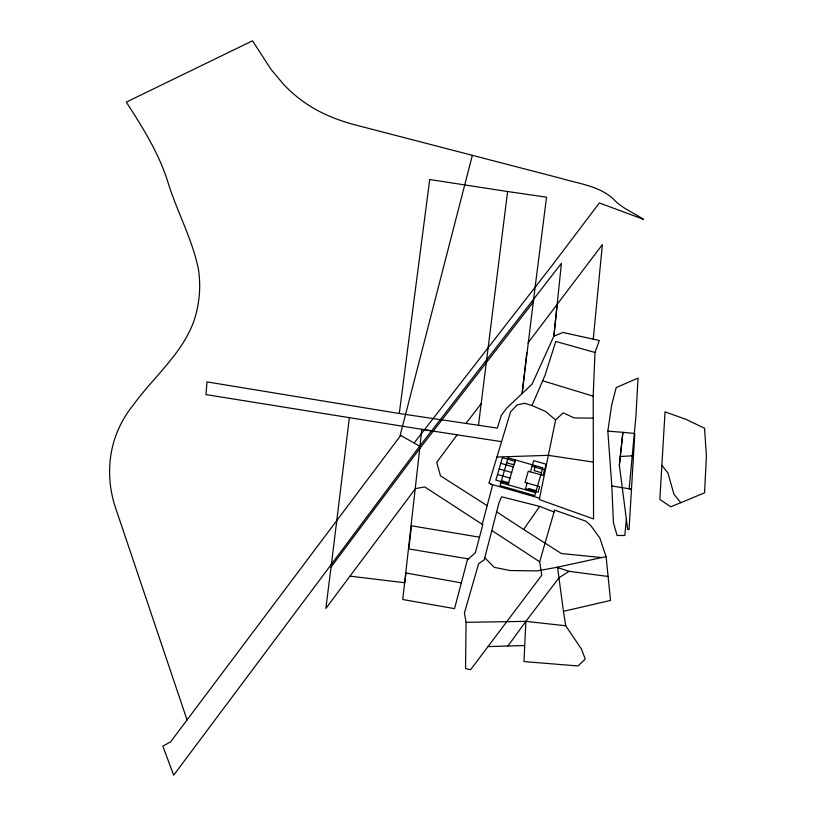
<?xml version="1.0" encoding="UTF-8"?>
<svg xmlns="http://www.w3.org/2000/svg" width="816" height="816" viewBox="0 0 816 816"><rect width="100%" height="100%" fill="white"/><g stroke="black" fill="none" stroke-linecap="round" stroke-linejoin="round"><path stroke-width="1.22" d="M593.375 418.159L574.087 417.904L563.224 412.825L555.614 419.954L539.284 499.555L593.558 518.945L593.181 396.168L594.986 352.492L599.301 340.527L562.948 332.459L553.88 336.161L532.042 384.203L506.665 408.133L501.381 415.273L497.321 428.084L399.279 413.518L207.019 381.898L205.948 394.577L433.235 431.164M554.033 512.009L539.662 506.389L501.585 496.781L498.943 502.921L484.245 559.817L478.604 563.703L464.416 613.03L466.058 622.322L465.528 668.6L470.567 669.732L541.742 575.249L539.682 561.785L554.594 510.071L585.817 521.169L590.743 525.504L599.811 537.979L606.084 556.624L610.521 600.423L563.448 611.317L565.733 625.76L581.431 649.026L585.276 659.114L578.044 665.958L523.984 661.582L525.881 621.364L558.98 577.799L569.038 571.312L608.216 576.484M626.351 519.19L624.832 535.51L617.069 535.48L613.428 522.74L611.816 485.989L607.838 431.154L611.674 405.011L616.192 387.6L638.03 378.073L635.929 416.252L629.177 488.682L631.38 489.151L611.816 485.989M593.252 339.181L602.361 244.606L528.023 342.893M349.35 417.904L331.082 566.998L419.761 448.545L421.739 429.359L501.595 441.66L510.551 411.886L517.15 404.889L524.647 403.277L531.981 405.532L545.639 411.509L555.614 419.954M557.093 305.184L553.891 336.161L561.418 263.313L420.056 445.709L173.675 775.2L162.863 746.161L170.626 741.826L400.707 435.438L419.679 446.189M619.354 465.242L622.883 432.317L634.817 433.49L629.054 529.553L627.708 529.584L619.364 465.253L622.883 432.317L607.838 431.154M420.056 445.709L402.757 599.505L454.532 608.644L467.395 559.837L475.361 552.728L482.807 524.719L424.738 486.928L415.446 488.6L325.859 608.42L331.449 563.968M522.138 393.404L533.603 299.237M522.138 393.394L526.748 352.92M478.492 425.228L507.593 191.525L429.706 179.52L399.279 413.518M472.352 155.336L400.095 435.611L400.707 435.438M482.246 524.351L492.578 485.092L489.08 482.919L501.595 441.66M508.215 484.826L508.807 482.797L501.432 480.675M515.467 459.949L514.029 464.865L506.665 462.743M527.177 483.041L525.535 488.651L538.06 492.252L539.692 486.642L525.035 482.429L528.299 471.22L542.956 475.432L546.22 464.222L533.705 460.622L530.441 471.832M528.238 490.579L528.829 488.56L536.194 490.671M535.49 465.712L534.052 470.618L541.426 472.739M531.981 405.532L545.139 375.003L555.778 341.404L594.986 352.492M496.597 511.785L523.617 529.482L539.662 506.389M507.889 646.017L525.881 621.364L565.733 625.76M457.103 434.908L436.713 462.366L440.456 475.81L487.203 505.685M465.977 423.382L481.175 403.675M419.761 448.545L533.225 302.195L546.536 197.176L507.593 191.525M414.12 443.037L553.615 263.456L599.362 202.949L643.416 219.3C633.226 212.384 621.231 208.039 612.755 198.421C598.403 185.783 578.575 183.641 560.949 178.347L355.552 124.991C338.742 120.554 322.32 114.179 307.734 104.632A131.427 117.82 15.2 0 1 284.141 84.986L271.187 69.595L252.521 40.8L126.296 102.102C142.31 126.857 158.192 152.092 167.351 180.336C176.317 210.477 192.219 238.405 198.431 269.341C201.001 286.304 199.563 303.756 194.239 320.066C182.672 353.471 153.867 376.594 133.681 404.522A130.642 117.116 15.2 0 0 114.332 440.069C107.61 461.825 108.151 485.479 115.301 507.062L187.017 719.845M680.779 502.697L704.555 492.823L706.411 456.032L704.534 428.237L685.95 419.342L665.04 411.886L659.838 499.443L670.783 506.787L680.779 502.697L673.945 494.261L667.957 473.086L661.868 465.293M606.084 556.624L556.787 567.334L569.038 571.312M620.313 456.47L633.379 455.756M496.995 457.021L548.26 455.338L593.038 462.05M488.05 646.598L524.321 645.538M525.881 621.364L466.058 622.322M601.8 557.552L561.439 553.544L523.617 529.482M350.033 576.167L404.828 582.746L405.95 572.995L461.346 582.879M479.492 537.183L411.488 525.8L408.775 548.923L468.445 558.909M532.073 466.232L544.588 469.832M500.769 463.304L513.284 466.895M499.137 468.904L511.652 472.505M497.495 474.504L510.01 478.105M500.851 482.705L535.602 492.701M539.56 498.178L491.303 484.296L489.08 482.919M542.701 380.776L593.181 396.168M491.905 530.543L539.682 561.785M484.775 557.767L494.19 567.324L509.99 570.527L537.071 570.894L557.532 567.202L563.448 611.317M502.401 457.694L495.863 480.114L508.378 483.715L514.916 461.295L502.401 457.694M508.093 457.837L500.004 485.591L534.766 495.587L542.854 467.833L508.093 457.837"/></g></svg>
